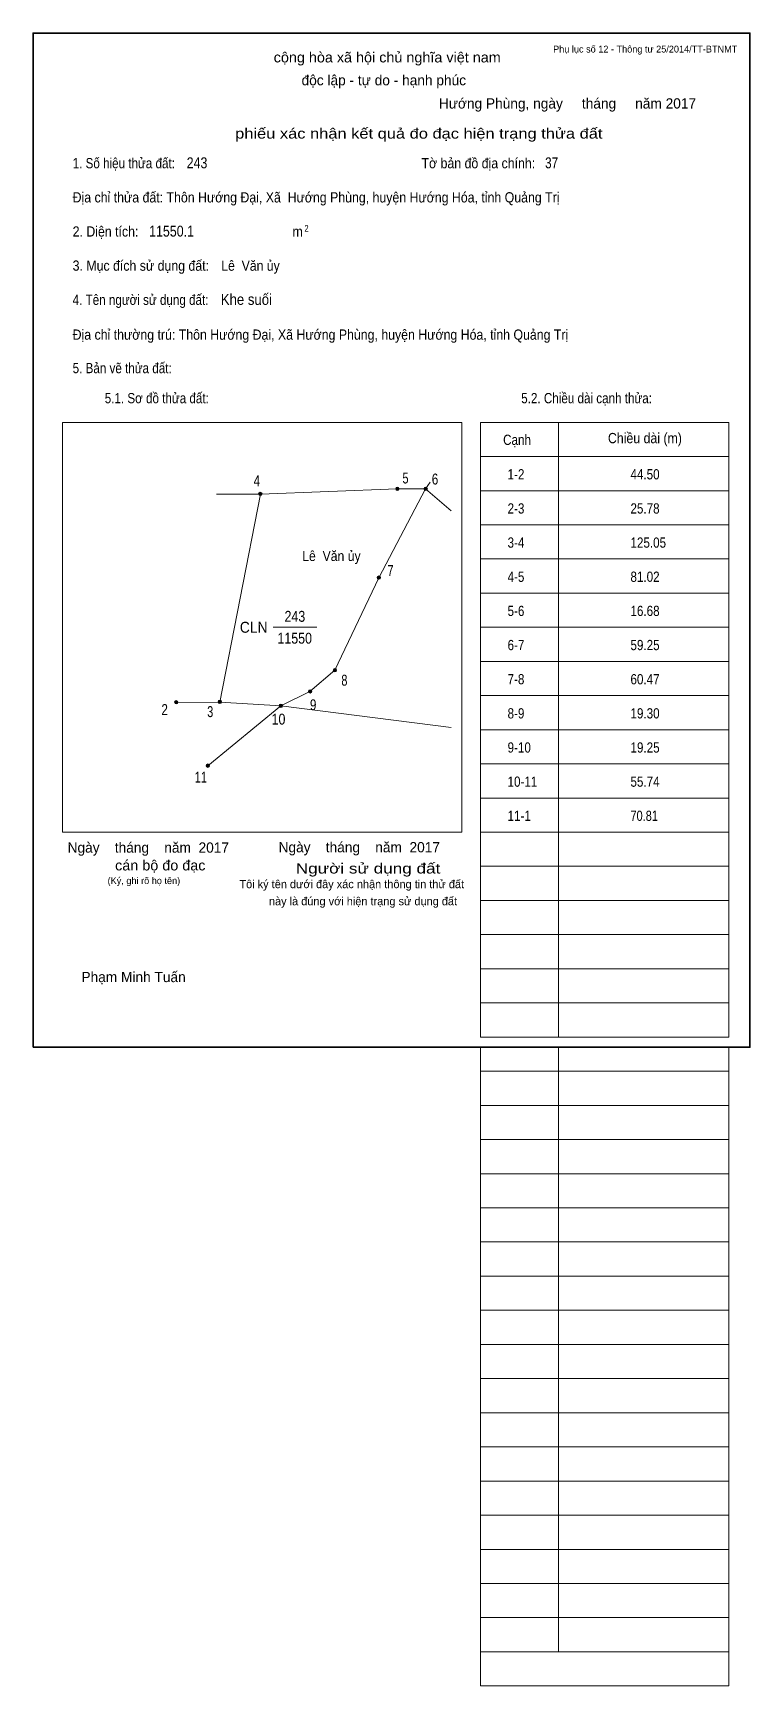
# Model space of a CAD drawing. Header units: centimetres. Extents: x 0 to 21, y -18.7 to 29.7.
import ezdxf
from ezdxf.enums import TextEntityAlignment as Align

# ---------------------------------------------------------------- set-up
doc = ezdxf.new("R2010")
doc.units = ezdxf.units.CM
doc.header["$LTSCALE"] = 0.12
for name, color, linetype in [('2', 7, 'Continuous'), ('30', 7, 'Continuous'), ('34', 7, 'Continuous')]:
    doc.layers.add(name, color=color, linetype=linetype)
for name, color, linetype, lineweight in [('32', 7, 'Continuous', 13), ('33', 7, 'Continuous', 13), ('6', 7, 'Continuous', 13), ('63', 7, 'Continuous', 13)]:
    doc.layers.add(name, color=color, linetype=linetype, lineweight=lineweight)

msp = doc.modelspace()

# ---------------------------------------------------------------- hatches: boundary and pattern name
at = {"layer": '32'}
for points in [[(6.7072, 16.2046, 1), (6.6072, 16.2046, 1)], [(10.7229, 16.3534, 1), (10.6229, 16.3534, 1)], [(11.5502, 16.3534, 1), (11.4502, 16.3534, 1)], [(10.1783, 13.7543, 1), (10.0783, 13.7543, 1)], [(8.8926, 11.0446, 1), (8.7926, 11.0446, 1)], [(5.5223, 10.1161, 1), (5.4223, 10.1161, 1)], [(8.165, 10.4226, 1), (8.065, 10.4226, 1)], [(4.2436, 10.1052, 1), (4.1436, 10.1052, 1)], [(7.3089, 9.9995, 1), (7.2089, 9.9995, 1)], [(5.1711, 8.2466, 1), (5.0711, 8.2466, 1)]]:
    msp.add_hatch(color=256, dxfattribs=at).paths.add_polyline_path(points)

# ---------------------------------------------------------------- linework, layer by layer
for centre in [(6.6572, 16.2046), (10.6729, 16.3534), (11.5002, 16.3534), (10.1283, 13.7543), (8.8426, 11.0446), (5.4723, 10.1161), (8.115, 10.4226), (4.1936, 10.1052), (7.2589, 9.9995), (5.1211, 8.2466)]:
    msp.add_circle(centre, 0.05, dxfattribs=at)
at = {"layer": '33'}
msp.add_line((7.03, 12.3), (8.31, 12.3), dxfattribs=at)
at = {"layer": '6'}
for p, q in [((11.63, 16.55), (11.5, 16.35)), ((5.37, 16.2), (6.66, 16.2)), ((10.13, 13.75), (11.5, 16.35)), ((11.5, 16.35), (12.25, 15.71)), ((7.26, 10), (5.12, 8.24)), ((5.47, 10.11), (7.26, 10)), ((12.25, 9.37), (7.26, 10))]:
    msp.add_line(p, q, dxfattribs=at)
for points in [[(4.19, 10.1), (5.47, 10.11), (6.66, 16.2)], [(6.66, 16.2), (10.67, 16.35), (11.5, 16.35)], [(7.26, 10), (8.11, 10.42), (8.84, 11.04), (10.13, 13.75)]]:
    msp.add_lwpolyline(points, dxfattribs=at)
at = {"layer": '63'}
for p, q in [((0.86, 18.3), (12.56, 18.3)), ((0.86, 6.3), (0.86, 18.3)), ((12.56, 6.3), (12.56, 18.3)), ((13.11, 18.3), (20.38, 18.3)), ((13.11, 0.3), (13.11, 18.3)), ((15.39, 0.3), (15.39, 18.3)), ((20.38, 0.3), (20.38, 18.3)), ((13.11, 17.3), (20.38, 17.3)), ((13.11, 16.3), (20.38, 16.3)), ((13.11, 15.3), (20.38, 15.3)), ((13.11, 14.3), (20.38, 14.3)), ((13.11, 13.3), (20.38, 13.3)), ((13.11, 12.3), (20.38, 12.3)), ((13.11, 11.3), (20.38, 11.3)), ((13.11, 10.3), (20.38, 10.3)), ((13.11, 9.3), (20.38, 9.3)), ((13.11, 8.3), (20.38, 8.3)), ((13.11, 7.3), (20.38, 7.3)), ((0.86, 6.3), (12.56, 6.3)), ((13.11, 6.3), (20.38, 6.3)), ((13.11, 5.3), (20.38, 5.3)), ((13.11, 4.3), (20.38, 4.3)), ((13.11, 3.3), (20.38, 3.3)), ((13.11, 2.3), (20.38, 2.3)), ((13.11, 1.3), (20.38, 1.3)), ((13.11, 0.3), (20.38, 0.3)), ((13.11, -18.7), (13.11, 0)), ((15.39, -17.7), (15.39, 0)), ((20.38, -18.7), (20.38, 0)), ((13.11, -0.7), (20.38, -0.7)), ((13.11, -0.7), (20.38, -0.7)), ((13.11, -1.7), (20.38, -1.7)), ((13.11, -2.7), (20.38, -2.7)), ((13.11, -3.7), (20.38, -3.7)), ((13.11, -4.7), (20.38, -4.7)), ((13.11, -5.7), (20.38, -5.7)), ((13.11, -6.7), (20.38, -6.7)), ((13.11, -7.7), (20.38, -7.7)), ((13.11, -8.7), (20.38, -8.7)), ((13.11, -9.7), (20.38, -9.7)), ((13.11, -10.7), (20.38, -10.7)), ((13.11, -11.7), (20.38, -11.7)), ((13.11, -12.7), (20.38, -12.7)), ((13.11, -13.7), (20.38, -13.7)), ((13.11, -14.7), (20.38, -14.7)), ((13.11, -15.7), (20.38, -15.7)), ((13.11, -16.7), (20.38, -16.7)), ((13.11, -17.7), (20.38, -17.7)), ((13.11, -18.7), (20.38, -18.7))]:
    msp.add_line(p, q, dxfattribs=at)
at = {"layer": '63', "lineweight": 35}
msp.add_lwpolyline([(0, 0), (0, 29.7), (21, 29.7), (21, 0)], close=True, dxfattribs=at)

# ---------------------------------------------------------------- texts
at = {"layer": '2', "width": 0.9}
for p in [(6.37, 22.74), (8.74, 14.24)]:
    msp.add_text('Lê  Văn ủy', height=0.2976, dxfattribs=at).set_placement(p, align=Align.CENTER)
at = {"layer": '30'}
for s, width, p in [('1-2', 0.85, (13.9, 16.63)), ('44.50', 0.85, (17.5, 16.63)), ('2-3', 0.85, (13.9, 15.63)), ('25.78', 0.85, (17.5, 15.63)), ('3-4', 0.85, (13.9, 14.63)), ('125.05', 0.85, (17.5, 14.63)), ('4-5', 0.85, (13.9, 13.63)), ('81.02', 0.85, (17.5, 13.63)), ('5-6', 0.85, (13.9, 12.63)), ('16.68', 0.85, (17.5, 12.63)), ('6-7', 0.85, (13.9, 11.63)), ('59.25', 0.85, (17.5, 11.63)), ('7-8', 0.85, (13.9, 10.63)), ('60.47', 0.85, (17.5, 10.63)), ('8-9', 0.85, (13.9, 9.63)), ('19.30', 0.85, (17.5, 9.63)), ('9-10', 0.85, (13.9, 8.63)), ('19.25', 0.85, (17.5, 8.63)), ('10-11', 0.85, (13.9, 7.63)), ('55.74', 0.85, (17.5, 7.63)), ('11-1', 0.85, (13.9, 6.63)), ('70.81', 0.8, (17.5, 6.63))]:
    msp.add_text(s, height=0.3, dxfattribs=dict(at, width=width)).set_placement(p)
at = {"layer": '32'}
for s, width, p in [('4', 0.8, (6.555, 16.43)), ('5', 0.75, (10.91, 16.51)), ('6', 0.8, (11.775, 16.48)), ('7', 0.75, (10.47, 13.8)), ('8', 0.75, (9.12, 10.59)), ('9', 0.8, (8.205, 9.87)), ('2', 0.8, (3.855, 9.73)), ('3', 0.75, (5.19, 9.67)), ('10', 0.85, (7.19, 9.45)), ('11', 0.75, (4.915, 7.75))]:
    msp.add_text(s, height=0.32, dxfattribs=dict(at, width=width)).set_placement(p, align=Align.CENTER)
at = {"layer": '33', "width": 0.85}
for s, p in [('243', (7.67, 12.46)), ('11550', (7.665, 11.82))]:
    msp.add_text(s, height=0.32, dxfattribs=at).set_placement(p, align=Align.CENTER)
at = {"layer": '33', "width": 0.95}
msp.add_text('CLN', height=0.32, dxfattribs=at).set_placement((6.87, 12.14), align=Align.RIGHT)
at = {"layer": '34'}
for s, width, p in [('243', 0.85, (4.5, 25.74)), ('37', 0.8, (15, 25.74)), ('11550.1', 0.85, (3.4, 23.74)), ('Khe suối', 0.9, (5.5, 21.74))]:
    msp.add_text(s, height=0.32, dxfattribs=dict(at, width=width)).set_placement(p)
at = {"layer": '63', "width": 1.05}
msp.add_text('cộng hòa xã hội chủ nghĩa việt nam', height=0.3, dxfattribs=at).set_placement((10.375, 28.84), align=Align.CENTER)
at = {"layer": '63'}
for s, height, p in [('Phụ lục số 12 - Thông tư 25/2014/TT-BTNMT', 0.2, (20.63, 29.13)), ('Ngày    tháng    năm  2017', 0.3, (5.74, 5.7)), ('Ngày    tháng    năm  2017', 0.3, (11.92, 5.71)), ('(Ký, ghi rõ họ tên)', 0.2, (4.31, 4.78))]:
    msp.add_text(s, height=height, dxfattribs=at).set_placement(p, align=Align.RIGHT)
for s, height, p in [('độc lập - tự do - hạnh phúc', 0.3, (10.275, 28.17)), ('Hướng Phùng, ngày     tháng     năm 2017', 0.3, (15.655, 27.49)), ('Tôi ký tên dưới đây xác nhận thông tin thử đất', 0.24, (9.335, 4.66)), ('này là đúng với hiện trạng sử dụng đất', 0.24, (9.665, 4.16)), ('Phạm Minh Tuấn', 0.3, (2.945, 1.91))]:
    msp.add_text(s, height=height, dxfattribs=at).set_placement(p, align=Align.CENTER)
for s, width, p in [('phiếu xác nhận kết quả đo đạc hiện trạng thửa đất', 1.2, (16.68, 26.61)), ('cán bộ đo đạc', 1.05, (5.05, 5.18)), ('Người sử dụng đất', 1.25, (11.93, 5.09))]:
    msp.add_text(s, height=0.3, dxfattribs=dict(at, width=width)).set_placement(p, align=Align.RIGHT)
for s, height, width, p in [('1. Số hiệu thửa đất:', 0.3, 0.85, (1.16, 25.74)), ('Tờ bản đồ địa chính:', 0.3, 0.9, (11.38, 25.74)), ('Địa chỉ thửa đất: Thôn Hướng Đại, Xã  Hướng Phùng, huyện Hướng Hóa, tỉnh Quảng Trị', 0.3, 0.9, (1.16, 24.74)), ('2. Diện tích:', 0.3, 0.9, (1.16, 23.74)), ('m', 0.3, 0.9, (7.6, 23.74)), ('2', 0.2, 0.8, (7.95, 23.88)), ('3. Mục đích sử dụng đất:', 0.3, 0.9, (1.16, 22.74)), ('4. Tên người sử dụng đất:', 0.3, 0.85, (1.16, 21.74)), ('Địa chỉ thường trú: Thôn Hướng Đại, Xã Hướng Phùng, huyện Hướng Hóa, tỉnh Quảng Trị', 0.3, 0.9, (1.16, 20.72)), ('5. Bản vẽ thửa đất:', 0.3, 0.85, (1.16, 19.74)), ('5.1. Sơ đồ thửa đất:', 0.3, 0.85, (2.1, 18.86)), ('5.2. Chiều dài cạnh thửa:', 0.3, 0.85, (14.3, 18.86)), ('Cạnh', 0.3, 0.85, (13.77, 17.64)), ('Chiều dài (m)', 0.3, 0.9, (16.84, 17.69))]:
    msp.add_text(s, height=height, dxfattribs=dict(at, width=width)).set_placement(p)

doc.saveas('drawing.dxf')
